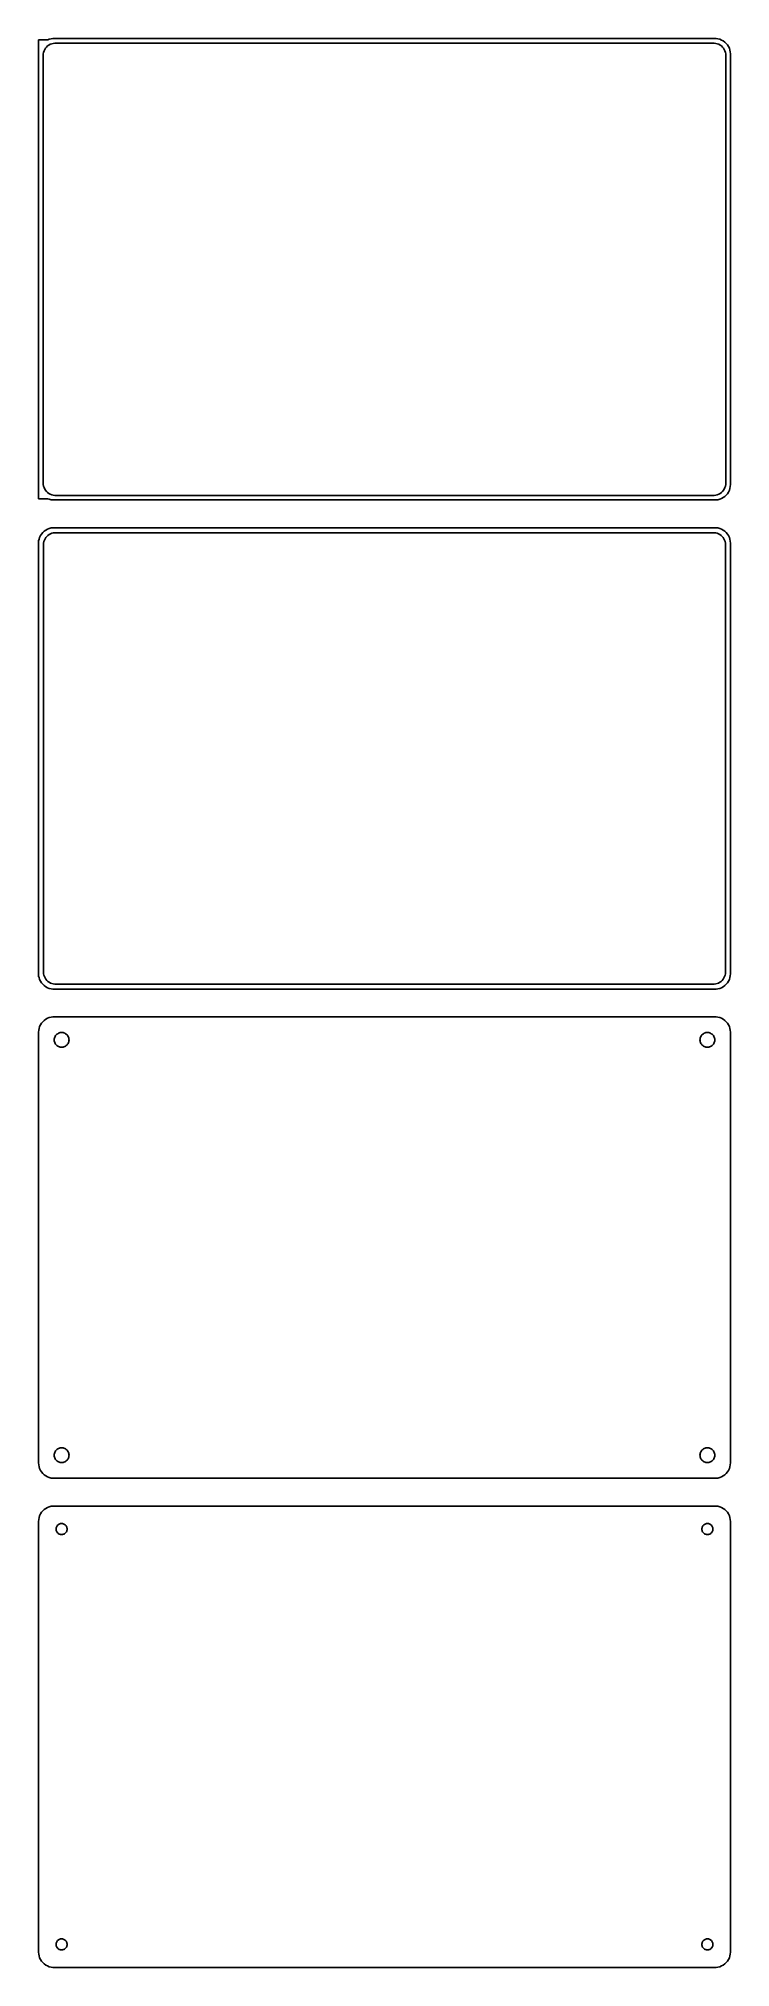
# Model space of a CAD drawing. Header units: metres. Extents: x -112 to 112, y 402 to 1029.
import ezdxf

# ---------------------------------------------------------------- set-up
doc = ezdxf.new("R2010")
doc.units = ezdxf.units.M

msp = doc.modelspace()

# ---------------------------------------------------------------- linework, layer by layer
for p, q in [((-109.5, 1028.61), (-112.5, 1028.61)), ((-112.5, 1028.61), (-112.5, 879.385)), ((-109.045, 1028.76), (-109.5, 1028.58)), ((-109.5, 1028.58), (-109.5, 1028.61)), ((-108.437, 1028.91), (-109.045, 1028.76)), ((-107.814, 1028.99), (-108.437, 1028.91)), ((107.814, 1028.99), (-107.814, 1028.99)), ((108.437, 1028.91), (107.814, 1028.99)), ((109.045, 1028.76), (108.437, 1028.91)), ((109.629, 1028.52), (109.045, 1028.76)), ((110.179, 1028.22), (109.629, 1028.52)), ((-111, 1023.5), (-110.968, 1024)), ((-111, 884.5), (-111, 1023.5)), ((-110.968, 1024), (-110.874, 1024.49)), ((-110.874, 1024.49), (-110.719, 1024.97)), ((-110.719, 1024.97), (-110.505, 1025.43)), ((-110.505, 1025.43), (-110.236, 1025.85)), ((-110.236, 1025.85), (-109.916, 1026.24)), ((-109.916, 1026.24), (-109.55, 1026.58)), ((-109.55, 1026.58), (-109.143, 1026.88)), ((-109.143, 1026.88), (-108.703, 1027.12)), ((-108.703, 1027.12), (-108.236, 1027.3)), ((-108.236, 1027.3), (-107.75, 1027.43)), ((-107.75, 1027.43), (-107.251, 1027.49)), ((-107.251, 1027.49), (107.251, 1027.49)), ((107.251, 1027.49), (107.75, 1027.43)), ((107.75, 1027.43), (108.236, 1027.3)), ((108.236, 1027.3), (108.703, 1027.12)), ((108.703, 1027.12), (109.143, 1026.88)), ((109.143, 1026.88), (109.55, 1026.58)), ((109.55, 1026.58), (109.916, 1026.24)), ((109.916, 1026.24), (110.236, 1025.85)), ((110.687, 1027.85), (110.179, 1028.22)), ((110.236, 1025.85), (110.505, 1025.43)), ((110.505, 1025.43), (110.719, 1024.97)), ((111.145, 1027.42), (110.687, 1027.85)), ((110.719, 1024.97), (110.874, 1024.49)), ((110.874, 1024.49), (110.968, 1024)), ((110.968, 1024), (111, 1023.5)), ((111, 1023.5), (111, 884.5)), ((111.545, 1026.94), (111.145, 1027.42)), ((111.882, 1026.41), (111.545, 1026.94)), ((112.149, 1025.84), (111.882, 1026.41)), ((112.343, 1025.24), (112.149, 1025.84)), ((112.461, 1024.63), (112.343, 1025.24)), ((112.5, 1024), (112.461, 1024.63)), ((112.5, 884), (112.5, 1024)), ((-110.968, 883.999), (-111, 884.5)), ((111, 884.5), (110.968, 883.999)), ((-112.5, 879.385), (-109.5, 879.385)), ((-110.874, 883.505), (-110.968, 883.999)), ((-110.719, 883.028), (-110.874, 883.505)), ((-110.505, 882.573), (-110.719, 883.028)), ((-110.236, 882.149), (-110.505, 882.573)), ((-109.916, 881.762), (-110.236, 882.149)), ((-109.55, 881.418), (-109.916, 881.762)), ((-109.143, 881.123), (-109.55, 881.418)), ((-109.5, 879.385), (-109.5, 879.425)), ((-109.5, 879.425), (-109.045, 879.245)), ((-108.703, 880.881), (-109.143, 881.123)), ((-109.045, 879.245), (-108.437, 879.089)), ((-108.236, 880.696), (-108.703, 880.881)), ((-108.437, 879.089), (-107.814, 879.01)), ((-107.75, 880.571), (-108.236, 880.696)), ((-107.814, 879.01), (107.814, 879.01)), ((-107.251, 880.508), (-107.75, 880.571)), ((107.251, 880.508), (-107.251, 880.508)), ((107.75, 880.571), (107.251, 880.508)), ((108.236, 880.696), (107.75, 880.571)), ((107.814, 879.01), (108.437, 879.089)), ((108.703, 880.881), (108.236, 880.696)), ((108.437, 879.089), (109.045, 879.245)), ((109.143, 881.123), (108.703, 880.881)), ((109.045, 879.245), (109.629, 879.476)), ((109.55, 881.418), (109.143, 881.123)), ((109.916, 881.762), (109.55, 881.418)), ((109.629, 879.476), (110.179, 879.778)), ((110.236, 882.149), (109.916, 881.762)), ((110.179, 879.778), (110.687, 880.147)), ((110.505, 882.573), (110.236, 882.149)), ((110.719, 883.028), (110.505, 882.573)), ((110.687, 880.147), (111.145, 880.577)), ((110.874, 883.505), (110.719, 883.028)), ((110.968, 883.999), (110.874, 883.505)), ((111.145, 880.577), (111.545, 881.061)), ((111.545, 881.061), (111.882, 881.591)), ((111.882, 881.591), (112.149, 882.159)), ((112.149, 882.159), (112.343, 882.757)), ((112.343, 882.757), (112.461, 883.373)), ((112.461, 883.373), (112.5, 884)), ((-112.4, 865.944), (-112.5, 865.944)), ((-112.5, 865.944), (-112.5, 724.056)), ((-112.343, 866.243), (-112.4, 865.944)), ((-112.149, 866.841), (-112.343, 866.243)), ((-111.882, 867.409), (-112.149, 866.841)), ((-111.545, 867.939), (-111.882, 867.409)), ((-111.145, 868.423), (-111.545, 867.939)), ((-110.687, 868.853), (-111.145, 868.423)), ((-110.842, 864.985), (-110.751, 865.463)), ((-110.751, 865.463), (-110.601, 865.926)), ((-110.179, 869.222), (-110.687, 868.853)), ((-110.601, 865.926), (-110.394, 866.366)), ((-110.394, 866.366), (-110.133, 866.776)), ((-109.629, 869.524), (-110.179, 869.222)), ((-110.133, 866.776), (-109.823, 867.151)), ((-109.823, 867.151), (-109.469, 867.484)), ((-109.045, 869.755), (-109.629, 869.524)), ((-109.469, 867.484), (-109.075, 867.77)), ((-109.075, 867.77), (-108.649, 868.004)), ((-108.437, 869.911), (-109.045, 869.755)), ((-108.649, 868.004), (-108.197, 868.183)), ((-107.814, 869.99), (-108.437, 869.911)), ((-108.197, 868.183), (-107.726, 868.304)), ((107.814, 869.99), (-107.814, 869.99)), ((-107.726, 868.304), (-107.243, 868.365)), ((-107.243, 868.365), (107.243, 868.365)), ((107.243, 868.365), (107.726, 868.304)), ((107.726, 868.304), (108.197, 868.183)), ((108.437, 869.911), (107.814, 869.99)), ((108.197, 868.183), (108.649, 868.004)), ((109.045, 869.755), (108.437, 869.911)), ((108.649, 868.004), (109.075, 867.77)), ((109.629, 869.524), (109.045, 869.755)), ((109.075, 867.77), (109.469, 867.484)), ((109.469, 867.484), (109.823, 867.151)), ((110.179, 869.222), (109.629, 869.524)), ((109.823, 867.151), (110.133, 866.776)), ((110.133, 866.776), (110.394, 866.366)), ((110.687, 868.853), (110.179, 869.222)), ((110.394, 866.366), (110.601, 865.926)), ((110.601, 865.926), (110.751, 865.463)), ((111.145, 868.423), (110.687, 868.853)), ((110.751, 865.463), (110.842, 864.985)), ((111.545, 867.939), (111.145, 868.423)), ((111.882, 867.409), (111.545, 867.939)), ((112.149, 866.841), (111.882, 867.409)), ((112.343, 866.243), (112.149, 866.841)), ((112.461, 865.627), (112.343, 866.243)), ((112.5, 865), (112.461, 865.627)), ((-110.873, 864.5), (-110.842, 864.985)), ((-110.873, 725.5), (-110.873, 864.5)), ((110.842, 864.985), (110.873, 864.5)), ((110.873, 864.5), (110.873, 725.5)), ((112.5, 725), (112.5, 865)), ((-112.5, 724.056), (-112.4, 724.056)), ((-112.4, 724.056), (-112.343, 723.757)), ((-112.343, 723.757), (-112.149, 723.159)), ((-112.149, 723.159), (-111.882, 722.591)), ((-111.882, 722.591), (-111.545, 722.061)), ((-111.545, 722.061), (-111.145, 721.577)), ((-111.145, 721.577), (-110.687, 721.147)), ((-110.842, 725.015), (-110.873, 725.5)), ((-110.751, 724.537), (-110.842, 725.015)), ((-110.601, 724.074), (-110.751, 724.537)), ((-110.687, 721.147), (-110.179, 720.778)), ((-110.394, 723.634), (-110.601, 724.074)), ((-110.133, 723.224), (-110.394, 723.634)), ((-109.823, 722.849), (-110.133, 723.224)), ((-109.469, 722.516), (-109.823, 722.849)), ((-109.075, 722.23), (-109.469, 722.516)), ((-108.649, 721.996), (-109.075, 722.23)), ((-108.197, 721.817), (-108.649, 721.996)), ((-107.726, 721.696), (-108.197, 721.817)), ((-107.243, 721.635), (-107.726, 721.696)), ((107.243, 721.635), (-107.243, 721.635)), ((107.726, 721.696), (107.243, 721.635)), ((108.197, 721.817), (107.726, 721.696)), ((108.649, 721.996), (108.197, 721.817)), ((109.075, 722.23), (108.649, 721.996)), ((109.469, 722.516), (109.075, 722.23)), ((109.823, 722.849), (109.469, 722.516)), ((110.133, 723.224), (109.823, 722.849)), ((110.394, 723.634), (110.133, 723.224)), ((110.179, 720.778), (110.687, 721.147)), ((110.601, 724.074), (110.394, 723.634)), ((110.751, 724.537), (110.601, 724.074)), ((110.687, 721.147), (111.145, 721.577)), ((110.842, 725.015), (110.751, 724.537)), ((110.873, 725.5), (110.842, 725.015)), ((111.145, 721.577), (111.545, 722.061)), ((111.545, 722.061), (111.882, 722.591)), ((111.882, 722.591), (112.149, 723.159)), ((112.149, 723.159), (112.343, 723.757)), ((112.343, 723.757), (112.461, 724.373)), ((112.461, 724.373), (112.5, 725)), ((-110.179, 720.778), (-109.629, 720.476)), ((-109.629, 720.476), (-109.045, 720.245)), ((-109.045, 720.245), (-108.437, 720.089)), ((-108.437, 720.089), (-107.814, 720.01)), ((-107.814, 720.01), (107.814, 720.01)), ((107.814, 720.01), (108.437, 720.089)), ((108.437, 720.089), (109.045, 720.245)), ((109.045, 720.245), (109.629, 720.476)), ((109.629, 720.476), (110.179, 720.778)), ((-111.545, 708.939), (-111.882, 708.409)), ((-111.145, 709.423), (-111.545, 708.939)), ((-110.687, 709.853), (-111.145, 709.423)), ((-110.179, 710.222), (-110.687, 709.853)), ((-109.629, 710.524), (-110.179, 710.222)), ((-109.045, 710.755), (-109.629, 710.524)), ((-108.437, 710.911), (-109.045, 710.755)), ((-107.814, 710.99), (-108.437, 710.911)), ((107.814, 710.99), (-107.814, 710.99)), ((108.437, 710.911), (107.814, 710.99)), ((109.045, 710.755), (108.437, 710.911)), ((109.629, 710.524), (109.045, 710.755)), ((110.179, 710.222), (109.629, 710.524)), ((110.687, 709.853), (110.179, 710.222)), ((111.145, 709.423), (110.687, 709.853)), ((111.545, 708.939), (111.145, 709.423)), ((111.882, 708.409), (111.545, 708.939)), ((-112.461, 706.627), (-112.5, 706)), ((-112.5, 706), (-112.5, 566)), ((-112.343, 707.243), (-112.461, 706.627)), ((-112.149, 707.841), (-112.343, 707.243)), ((-111.882, 708.409), (-112.149, 707.841)), ((-107.4, 703.5), (-107.381, 703.801)), ((-107.381, 703.199), (-107.4, 703.5)), ((-107.381, 703.801), (-107.325, 704.097)), ((-107.325, 702.903), (-107.381, 703.199)), ((-107.325, 704.097), (-107.231, 704.383)), ((-107.231, 702.617), (-107.325, 702.903)), ((-107.231, 704.383), (-107.103, 704.656)), ((-107.103, 702.344), (-107.231, 702.617)), ((-107.103, 704.656), (-106.942, 704.911)), ((-106.942, 702.089), (-107.103, 702.344)), ((-106.942, 704.911), (-106.75, 705.143)), ((-106.75, 705.143), (-106.53, 705.349)), ((-106.53, 705.349), (-106.286, 705.526)), ((-106.286, 705.526), (-106.022, 705.672)), ((-106.022, 705.672), (-105.742, 705.783)), ((-105.742, 705.783), (-105.45, 705.857)), ((-105.45, 705.857), (-105.151, 705.895)), ((-105.151, 705.895), (-104.849, 705.895)), ((-104.849, 705.895), (-104.55, 705.857)), ((-104.55, 705.857), (-104.258, 705.783)), ((-104.258, 705.783), (-103.978, 705.672)), ((-103.978, 705.672), (-103.714, 705.526)), ((-103.714, 705.526), (-103.47, 705.349)), ((-103.47, 705.349), (-103.25, 705.143)), ((-103.25, 705.143), (-103.058, 704.911)), ((-103.058, 704.911), (-102.897, 704.656)), ((-102.897, 702.344), (-103.058, 702.089)), ((-102.897, 704.656), (-102.769, 704.383)), ((-102.769, 702.617), (-102.897, 702.344)), ((-102.769, 704.383), (-102.675, 704.097)), ((-102.675, 702.903), (-102.769, 702.617)), ((-102.675, 704.097), (-102.619, 703.801)), ((-102.619, 703.199), (-102.675, 702.903)), ((-102.619, 703.801), (-102.6, 703.5)), ((-102.6, 703.5), (-102.619, 703.199)), ((102.6, 703.5), (102.619, 703.801)), ((102.619, 703.199), (102.6, 703.5)), ((102.619, 703.801), (102.675, 704.097)), ((102.675, 702.903), (102.619, 703.199)), ((102.675, 704.097), (102.769, 704.383)), ((102.769, 702.617), (102.675, 702.903)), ((102.769, 704.383), (102.897, 704.656)), ((102.897, 702.344), (102.769, 702.617)), ((102.897, 704.656), (103.058, 704.911)), ((103.058, 702.089), (102.897, 702.344)), ((103.058, 704.911), (103.25, 705.143)), ((103.25, 705.143), (103.47, 705.349)), ((103.47, 705.349), (103.714, 705.526)), ((103.714, 705.526), (103.978, 705.672)), ((103.978, 705.672), (104.258, 705.783)), ((104.258, 705.783), (104.55, 705.857)), ((104.55, 705.857), (104.849, 705.895)), ((104.849, 705.895), (105.151, 705.895)), ((105.151, 705.895), (105.45, 705.857)), ((105.45, 705.857), (105.742, 705.783)), ((105.742, 705.783), (106.022, 705.672)), ((106.022, 705.672), (106.286, 705.526)), ((106.286, 705.526), (106.53, 705.349)), ((106.53, 705.349), (106.75, 705.143)), ((106.75, 705.143), (106.942, 704.911)), ((106.942, 704.911), (107.103, 704.656)), ((107.103, 702.344), (106.942, 702.089)), ((107.103, 704.656), (107.231, 704.383)), ((107.231, 702.617), (107.103, 702.344)), ((107.231, 704.383), (107.325, 704.097)), ((107.325, 702.903), (107.231, 702.617)), ((107.325, 704.097), (107.381, 703.801)), ((107.381, 703.199), (107.325, 702.903)), ((107.381, 703.801), (107.4, 703.5)), ((107.4, 703.5), (107.381, 703.199)), ((112.149, 707.841), (111.882, 708.409)), ((112.343, 707.243), (112.149, 707.841)), ((112.461, 706.627), (112.343, 707.243)), ((112.5, 706), (112.461, 706.627)), ((112.5, 566), (112.5, 706)), ((-106.75, 701.857), (-106.942, 702.089)), ((-106.53, 701.651), (-106.75, 701.857)), ((-106.286, 701.474), (-106.53, 701.651)), ((-106.022, 701.328), (-106.286, 701.474)), ((-105.742, 701.217), (-106.022, 701.328)), ((-105.45, 701.143), (-105.742, 701.217)), ((-105.151, 701.105), (-105.45, 701.143)), ((-104.849, 701.105), (-105.151, 701.105)), ((-104.55, 701.143), (-104.849, 701.105)), ((-104.258, 701.217), (-104.55, 701.143)), ((-103.978, 701.328), (-104.258, 701.217)), ((-103.714, 701.474), (-103.978, 701.328)), ((-103.47, 701.651), (-103.714, 701.474)), ((-103.25, 701.857), (-103.47, 701.651)), ((-103.058, 702.089), (-103.25, 701.857)), ((103.25, 701.857), (103.058, 702.089)), ((103.47, 701.651), (103.25, 701.857)), ((103.714, 701.474), (103.47, 701.651)), ((103.978, 701.328), (103.714, 701.474)), ((104.258, 701.217), (103.978, 701.328)), ((104.55, 701.143), (104.258, 701.217)), ((104.849, 701.105), (104.55, 701.143)), ((105.151, 701.105), (104.849, 701.105)), ((105.45, 701.143), (105.151, 701.105)), ((105.742, 701.217), (105.45, 701.143)), ((106.022, 701.328), (105.742, 701.217)), ((106.286, 701.474), (106.022, 701.328)), ((106.53, 701.651), (106.286, 701.474)), ((106.75, 701.857), (106.53, 701.651)), ((106.942, 702.089), (106.75, 701.857)), ((-106.286, 570.526), (-106.022, 570.672)), ((-106.022, 570.672), (-105.742, 570.783)), ((-105.742, 570.783), (-105.45, 570.857)), ((-105.45, 570.857), (-105.151, 570.895)), ((-105.151, 570.895), (-104.849, 570.895)), ((-104.849, 570.895), (-104.55, 570.857)), ((-104.55, 570.857), (-104.258, 570.783)), ((-104.258, 570.783), (-103.978, 570.672)), ((-103.978, 570.672), (-103.714, 570.526)), ((103.714, 570.526), (103.978, 570.672)), ((103.978, 570.672), (104.258, 570.783)), ((104.258, 570.783), (104.55, 570.857)), ((104.55, 570.857), (104.849, 570.895)), ((104.849, 570.895), (105.151, 570.895)), ((105.151, 570.895), (105.45, 570.857)), ((105.45, 570.857), (105.742, 570.783)), ((105.742, 570.783), (106.022, 570.672)), ((106.022, 570.672), (106.286, 570.526)), ((-112.5, 566), (-112.461, 565.373)), ((-112.461, 565.373), (-112.343, 564.757)), ((-112.343, 564.757), (-112.149, 564.159)), ((-107.4, 568.5), (-107.381, 568.801)), ((-107.381, 568.199), (-107.4, 568.5)), ((-107.381, 568.801), (-107.325, 569.097)), ((-107.325, 567.903), (-107.381, 568.199)), ((-107.325, 569.097), (-107.231, 569.383)), ((-107.231, 567.617), (-107.325, 567.903)), ((-107.231, 569.383), (-107.103, 569.656)), ((-107.103, 567.344), (-107.231, 567.617)), ((-107.103, 569.656), (-106.942, 569.911)), ((-106.942, 567.089), (-107.103, 567.344)), ((-106.942, 569.911), (-106.75, 570.143)), ((-106.75, 566.857), (-106.942, 567.089)), ((-106.75, 570.143), (-106.53, 570.349)), ((-106.53, 566.651), (-106.75, 566.857)), ((-106.53, 570.349), (-106.286, 570.526)), ((-106.286, 566.474), (-106.53, 566.651)), ((-106.022, 566.328), (-106.286, 566.474)), ((-105.742, 566.217), (-106.022, 566.328)), ((-105.45, 566.143), (-105.742, 566.217)), ((-105.151, 566.105), (-105.45, 566.143)), ((-104.849, 566.105), (-105.151, 566.105)), ((-104.55, 566.143), (-104.849, 566.105)), ((-104.258, 566.217), (-104.55, 566.143)), ((-103.978, 566.328), (-104.258, 566.217)), ((-103.714, 566.474), (-103.978, 566.328)), ((-103.714, 570.526), (-103.47, 570.349)), ((-103.47, 566.651), (-103.714, 566.474)), ((-103.47, 570.349), (-103.25, 570.143)), ((-103.25, 566.857), (-103.47, 566.651)), ((-103.25, 570.143), (-103.058, 569.911)), ((-103.058, 567.089), (-103.25, 566.857)), ((-103.058, 569.911), (-102.897, 569.656)), ((-102.897, 567.344), (-103.058, 567.089)), ((-102.897, 569.656), (-102.769, 569.383)), ((-102.769, 567.617), (-102.897, 567.344)), ((-102.769, 569.383), (-102.675, 569.097)), ((-102.675, 567.903), (-102.769, 567.617)), ((-102.675, 569.097), (-102.619, 568.801)), ((-102.619, 568.199), (-102.675, 567.903)), ((-102.619, 568.801), (-102.6, 568.5)), ((-102.6, 568.5), (-102.619, 568.199)), ((102.6, 568.5), (102.619, 568.801)), ((102.619, 568.199), (102.6, 568.5)), ((102.619, 568.801), (102.675, 569.097)), ((102.675, 567.903), (102.619, 568.199)), ((102.675, 569.097), (102.769, 569.383)), ((102.769, 567.617), (102.675, 567.903)), ((102.769, 569.383), (102.897, 569.656)), ((102.897, 567.344), (102.769, 567.617)), ((102.897, 569.656), (103.058, 569.911)), ((103.058, 567.089), (102.897, 567.344)), ((103.058, 569.911), (103.25, 570.143)), ((103.25, 566.857), (103.058, 567.089)), ((103.25, 570.143), (103.47, 570.349)), ((103.47, 566.651), (103.25, 566.857)), ((103.47, 570.349), (103.714, 570.526)), ((103.714, 566.474), (103.47, 566.651)), ((103.978, 566.328), (103.714, 566.474)), ((104.258, 566.217), (103.978, 566.328)), ((104.55, 566.143), (104.258, 566.217)), ((104.849, 566.105), (104.55, 566.143)), ((105.151, 566.105), (104.849, 566.105)), ((105.45, 566.143), (105.151, 566.105)), ((105.742, 566.217), (105.45, 566.143)), ((106.022, 566.328), (105.742, 566.217)), ((106.286, 566.474), (106.022, 566.328)), ((106.286, 570.526), (106.53, 570.349)), ((106.53, 566.651), (106.286, 566.474)), ((106.53, 570.349), (106.75, 570.143)), ((106.75, 566.857), (106.53, 566.651)), ((106.75, 570.143), (106.942, 569.911)), ((106.942, 567.089), (106.75, 566.857)), ((106.942, 569.911), (107.103, 569.656)), ((107.103, 567.344), (106.942, 567.089)), ((107.103, 569.656), (107.231, 569.383)), ((107.231, 567.617), (107.103, 567.344)), ((107.231, 569.383), (107.325, 569.097)), ((107.325, 567.903), (107.231, 567.617)), ((107.325, 569.097), (107.381, 568.801)), ((107.381, 568.199), (107.325, 567.903)), ((107.381, 568.801), (107.4, 568.5)), ((107.4, 568.5), (107.381, 568.199)), ((112.149, 564.159), (112.343, 564.757)), ((112.343, 564.757), (112.461, 565.373)), ((112.461, 565.373), (112.5, 566)), ((-112.149, 564.159), (-111.882, 563.591)), ((-111.882, 563.591), (-111.545, 563.061)), ((-111.545, 563.061), (-111.145, 562.577)), ((-111.145, 562.577), (-110.687, 562.147)), ((-110.687, 562.147), (-110.179, 561.778)), ((-110.179, 561.778), (-109.629, 561.476)), ((-109.629, 561.476), (-109.045, 561.245)), ((-109.045, 561.245), (-108.437, 561.089)), ((-108.437, 561.089), (-107.814, 561.01)), ((-107.814, 561.01), (107.814, 561.01)), ((107.814, 561.01), (108.437, 561.089)), ((108.437, 561.089), (109.045, 561.245)), ((109.045, 561.245), (109.629, 561.476)), ((109.629, 561.476), (110.179, 561.778)), ((110.179, 561.778), (110.687, 562.147)), ((110.687, 562.147), (111.145, 562.577)), ((111.145, 562.577), (111.545, 563.061)), ((111.545, 563.061), (111.882, 563.591)), ((111.882, 563.591), (112.149, 564.159)), ((-109.045, 551.755), (-109.629, 551.524)), ((-108.437, 551.911), (-109.045, 551.755)), ((-107.814, 551.99), (-108.437, 551.911)), ((107.814, 551.99), (-107.814, 551.99)), ((108.437, 551.911), (107.814, 551.99)), ((109.045, 551.755), (108.437, 551.911)), ((109.629, 551.524), (109.045, 551.755)), ((-112.461, 547.627), (-112.5, 547)), ((-112.5, 547), (-112.5, 407)), ((-112.343, 548.243), (-112.461, 547.627)), ((-112.149, 548.841), (-112.343, 548.243)), ((-111.882, 549.409), (-112.149, 548.841)), ((-111.545, 549.939), (-111.882, 549.409)), ((-111.145, 550.423), (-111.545, 549.939)), ((-110.687, 550.853), (-111.145, 550.423)), ((-110.179, 551.222), (-110.687, 550.853)), ((-109.629, 551.524), (-110.179, 551.222)), ((-106.577, 545.367), (-106.456, 545.558)), ((-106.456, 545.558), (-106.312, 545.732)), ((-106.312, 545.732), (-106.147, 545.887)), ((-106.147, 545.887), (-105.964, 546.02)), ((-105.964, 546.02), (-105.766, 546.129)), ((-105.766, 546.129), (-105.556, 546.212)), ((-105.556, 546.212), (-105.337, 546.268)), ((-105.337, 546.268), (-105.113, 546.296)), ((-105.113, 546.296), (-104.887, 546.296)), ((-104.887, 546.296), (-104.663, 546.268)), ((-104.663, 546.268), (-104.444, 546.212)), ((-104.444, 546.212), (-104.234, 546.129)), ((-104.234, 546.129), (-104.036, 546.02)), ((-104.036, 546.02), (-103.853, 545.887)), ((-103.853, 545.887), (-103.688, 545.732)), ((-103.688, 545.732), (-103.544, 545.558)), ((-103.544, 545.558), (-103.423, 545.367)), ((103.423, 545.367), (103.544, 545.558)), ((103.544, 545.558), (103.688, 545.732)), ((103.688, 545.732), (103.853, 545.887)), ((103.853, 545.887), (104.036, 546.02)), ((104.036, 546.02), (104.234, 546.129)), ((104.234, 546.129), (104.444, 546.212)), ((104.444, 546.212), (104.663, 546.268)), ((104.663, 546.268), (104.887, 546.296)), ((104.887, 546.296), (105.113, 546.296)), ((105.113, 546.296), (105.337, 546.268)), ((105.337, 546.268), (105.556, 546.212)), ((105.556, 546.212), (105.766, 546.129)), ((105.766, 546.129), (105.964, 546.02)), ((105.964, 546.02), (106.147, 545.887)), ((106.147, 545.887), (106.312, 545.732)), ((106.312, 545.732), (106.456, 545.558)), ((106.456, 545.558), (106.577, 545.367)), ((110.179, 551.222), (109.629, 551.524)), ((110.687, 550.853), (110.179, 551.222)), ((111.145, 550.423), (110.687, 550.853)), ((111.545, 549.939), (111.145, 550.423)), ((111.882, 549.409), (111.545, 549.939)), ((112.149, 548.841), (111.882, 549.409)), ((112.343, 548.243), (112.149, 548.841)), ((112.461, 547.627), (112.343, 548.243)), ((112.5, 547), (112.461, 547.627)), ((112.5, 407), (112.5, 547)), ((-106.8, 544.5), (-106.786, 544.726)), ((-106.786, 544.274), (-106.8, 544.5)), ((-106.786, 544.726), (-106.743, 544.948)), ((-106.743, 544.052), (-106.786, 544.274)), ((-106.743, 544.948), (-106.674, 545.163)), ((-106.674, 543.837), (-106.743, 544.052)), ((-106.674, 545.163), (-106.577, 545.367)), ((-106.577, 543.633), (-106.674, 543.837)), ((-106.456, 543.442), (-106.577, 543.633)), ((-106.312, 543.268), (-106.456, 543.442)), ((-106.147, 543.113), (-106.312, 543.268)), ((-105.964, 542.98), (-106.147, 543.113)), ((-105.766, 542.871), (-105.964, 542.98)), ((-105.556, 542.788), (-105.766, 542.871)), ((-105.337, 542.732), (-105.556, 542.788)), ((-105.113, 542.704), (-105.337, 542.732)), ((-104.887, 542.704), (-105.113, 542.704)), ((-104.663, 542.732), (-104.887, 542.704)), ((-104.444, 542.788), (-104.663, 542.732)), ((-104.234, 542.871), (-104.444, 542.788)), ((-104.036, 542.98), (-104.234, 542.871)), ((-103.853, 543.113), (-104.036, 542.98)), ((-103.688, 543.268), (-103.853, 543.113)), ((-103.544, 543.442), (-103.688, 543.268)), ((-103.423, 543.633), (-103.544, 543.442)), ((-103.423, 545.367), (-103.326, 545.163)), ((-103.326, 543.837), (-103.423, 543.633)), ((-103.326, 545.163), (-103.257, 544.948)), ((-103.257, 544.052), (-103.326, 543.837)), ((-103.257, 544.948), (-103.214, 544.726)), ((-103.214, 544.274), (-103.257, 544.052)), ((-103.214, 544.726), (-103.2, 544.5)), ((-103.2, 544.5), (-103.214, 544.274)), ((103.2, 544.5), (103.214, 544.726)), ((103.214, 544.274), (103.2, 544.5)), ((103.214, 544.726), (103.257, 544.948)), ((103.257, 544.052), (103.214, 544.274)), ((103.257, 544.948), (103.326, 545.163)), ((103.326, 543.837), (103.257, 544.052)), ((103.326, 545.163), (103.423, 545.367)), ((103.423, 543.633), (103.326, 543.837)), ((103.544, 543.442), (103.423, 543.633)), ((103.688, 543.268), (103.544, 543.442)), ((103.853, 543.113), (103.688, 543.268)), ((104.036, 542.98), (103.853, 543.113)), ((104.234, 542.871), (104.036, 542.98)), ((104.444, 542.788), (104.234, 542.871)), ((104.663, 542.732), (104.444, 542.788)), ((104.887, 542.704), (104.663, 542.732)), ((105.113, 542.704), (104.887, 542.704)), ((105.337, 542.732), (105.113, 542.704)), ((105.556, 542.788), (105.337, 542.732)), ((105.766, 542.871), (105.556, 542.788)), ((105.964, 542.98), (105.766, 542.871)), ((106.147, 543.113), (105.964, 542.98)), ((106.312, 543.268), (106.147, 543.113)), ((106.456, 543.442), (106.312, 543.268)), ((106.577, 543.633), (106.456, 543.442)), ((106.577, 545.367), (106.674, 545.163)), ((106.674, 543.837), (106.577, 543.633)), ((106.674, 545.163), (106.743, 544.948)), ((106.743, 544.052), (106.674, 543.837)), ((106.743, 544.948), (106.786, 544.726)), ((106.786, 544.274), (106.743, 544.052)), ((106.786, 544.726), (106.8, 544.5)), ((106.8, 544.5), (106.786, 544.274)), ((-106.8, 409.5), (-106.786, 409.726)), ((-106.786, 409.274), (-106.8, 409.5)), ((-106.786, 409.726), (-106.743, 409.948)), ((-106.743, 409.052), (-106.786, 409.274)), ((-106.743, 409.948), (-106.674, 410.163)), ((-106.674, 408.837), (-106.743, 409.052)), ((-106.674, 410.163), (-106.577, 410.367)), ((-106.577, 408.633), (-106.674, 408.837)), ((-106.577, 410.367), (-106.456, 410.558)), ((-106.456, 408.442), (-106.577, 408.633)), ((-106.456, 410.558), (-106.312, 410.732)), ((-106.312, 408.268), (-106.456, 408.442)), ((-106.312, 410.732), (-106.147, 410.887)), ((-106.147, 408.113), (-106.312, 408.268)), ((-106.147, 410.887), (-105.964, 411.02)), ((-105.964, 407.98), (-106.147, 408.113)), ((-105.964, 411.02), (-105.766, 411.129)), ((-105.766, 407.871), (-105.964, 407.98)), ((-105.766, 411.129), (-105.556, 411.212)), ((-105.556, 407.788), (-105.766, 407.871)), ((-105.556, 411.212), (-105.337, 411.268)), ((-105.337, 407.732), (-105.556, 407.788)), ((-105.337, 411.268), (-105.113, 411.296)), ((-105.113, 407.704), (-105.337, 407.732)), ((-105.113, 411.296), (-104.887, 411.296)), ((-104.887, 407.704), (-105.113, 407.704)), ((-104.887, 411.296), (-104.663, 411.268)), ((-104.663, 407.732), (-104.887, 407.704)), ((-104.663, 411.268), (-104.444, 411.212)), ((-104.444, 407.788), (-104.663, 407.732)), ((-104.444, 411.212), (-104.234, 411.129)), ((-104.234, 407.871), (-104.444, 407.788)), ((-104.234, 411.129), (-104.036, 411.02)), ((-104.036, 407.98), (-104.234, 407.871)), ((-104.036, 411.02), (-103.853, 410.887)), ((-103.853, 408.113), (-104.036, 407.98)), ((-103.853, 410.887), (-103.688, 410.732)), ((-103.688, 408.268), (-103.853, 408.113)), ((-103.688, 410.732), (-103.544, 410.558)), ((-103.544, 408.442), (-103.688, 408.268)), ((-103.544, 410.558), (-103.423, 410.367)), ((-103.423, 408.633), (-103.544, 408.442)), ((-103.423, 410.367), (-103.326, 410.163)), ((-103.326, 408.837), (-103.423, 408.633)), ((-103.326, 410.163), (-103.257, 409.948)), ((-103.257, 409.052), (-103.326, 408.837)), ((-103.257, 409.948), (-103.214, 409.726)), ((-103.214, 409.274), (-103.257, 409.052)), ((-103.214, 409.726), (-103.2, 409.5)), ((-103.2, 409.5), (-103.214, 409.274)), ((103.2, 409.5), (103.214, 409.726)), ((103.214, 409.274), (103.2, 409.5)), ((103.214, 409.726), (103.257, 409.948)), ((103.257, 409.052), (103.214, 409.274)), ((103.257, 409.948), (103.326, 410.163)), ((103.326, 408.837), (103.257, 409.052)), ((103.326, 410.163), (103.423, 410.367)), ((103.423, 408.633), (103.326, 408.837)), ((103.423, 410.367), (103.544, 410.558)), ((103.544, 408.442), (103.423, 408.633)), ((103.544, 410.558), (103.688, 410.732)), ((103.688, 408.268), (103.544, 408.442)), ((103.688, 410.732), (103.853, 410.887)), ((103.853, 408.113), (103.688, 408.268)), ((103.853, 410.887), (104.036, 411.02)), ((104.036, 407.98), (103.853, 408.113)), ((104.036, 411.02), (104.234, 411.129)), ((104.234, 407.871), (104.036, 407.98)), ((104.234, 411.129), (104.444, 411.212)), ((104.444, 407.788), (104.234, 407.871)), ((104.444, 411.212), (104.663, 411.268)), ((104.663, 407.732), (104.444, 407.788)), ((104.663, 411.268), (104.887, 411.296)), ((104.887, 407.704), (104.663, 407.732)), ((104.887, 411.296), (105.113, 411.296)), ((105.113, 407.704), (104.887, 407.704)), ((105.113, 411.296), (105.337, 411.268)), ((105.337, 407.732), (105.113, 407.704)), ((105.337, 411.268), (105.556, 411.212)), ((105.556, 407.788), (105.337, 407.732)), ((105.556, 411.212), (105.766, 411.129)), ((105.766, 407.871), (105.556, 407.788)), ((105.766, 411.129), (105.964, 411.02)), ((105.964, 407.98), (105.766, 407.871)), ((105.964, 411.02), (106.147, 410.887)), ((106.147, 408.113), (105.964, 407.98)), ((106.147, 410.887), (106.312, 410.732)), ((106.312, 408.268), (106.147, 408.113)), ((106.312, 410.732), (106.456, 410.558)), ((106.456, 408.442), (106.312, 408.268)), ((106.456, 410.558), (106.577, 410.367)), ((106.577, 408.633), (106.456, 408.442)), ((106.577, 410.367), (106.674, 410.163)), ((106.674, 408.837), (106.577, 408.633)), ((106.674, 410.163), (106.743, 409.948)), ((106.743, 409.052), (106.674, 408.837)), ((106.743, 409.948), (106.786, 409.726)), ((106.786, 409.274), (106.743, 409.052)), ((106.786, 409.726), (106.8, 409.5)), ((106.8, 409.5), (106.786, 409.274)), ((-112.5, 407), (-112.461, 406.373)), ((-112.461, 406.373), (-112.343, 405.757)), ((-112.343, 405.757), (-112.149, 405.159)), ((-112.149, 405.159), (-111.882, 404.591)), ((-111.882, 404.591), (-111.545, 404.061)), ((-111.545, 404.061), (-111.145, 403.577)), ((-111.145, 403.577), (-110.687, 403.147)), ((-110.687, 403.147), (-110.179, 402.778)), ((-110.179, 402.778), (-109.629, 402.476)), ((-109.629, 402.476), (-109.045, 402.245)), ((-109.045, 402.245), (-108.437, 402.089)), ((-108.437, 402.089), (-107.814, 402.01)), ((-107.814, 402.01), (107.814, 402.01)), ((107.814, 402.01), (108.437, 402.089)), ((108.437, 402.089), (109.045, 402.245)), ((109.045, 402.245), (109.629, 402.476)), ((109.629, 402.476), (110.179, 402.778)), ((110.179, 402.778), (110.687, 403.147)), ((110.687, 403.147), (111.145, 403.577)), ((111.145, 403.577), (111.545, 404.061)), ((111.545, 404.061), (111.882, 404.591)), ((111.882, 404.591), (112.149, 405.159)), ((112.149, 405.159), (112.343, 405.757)), ((112.343, 405.757), (112.461, 406.373)), ((112.461, 406.373), (112.5, 407))]:
    msp.add_line(p, q)

doc.saveas('drawing.dxf')
